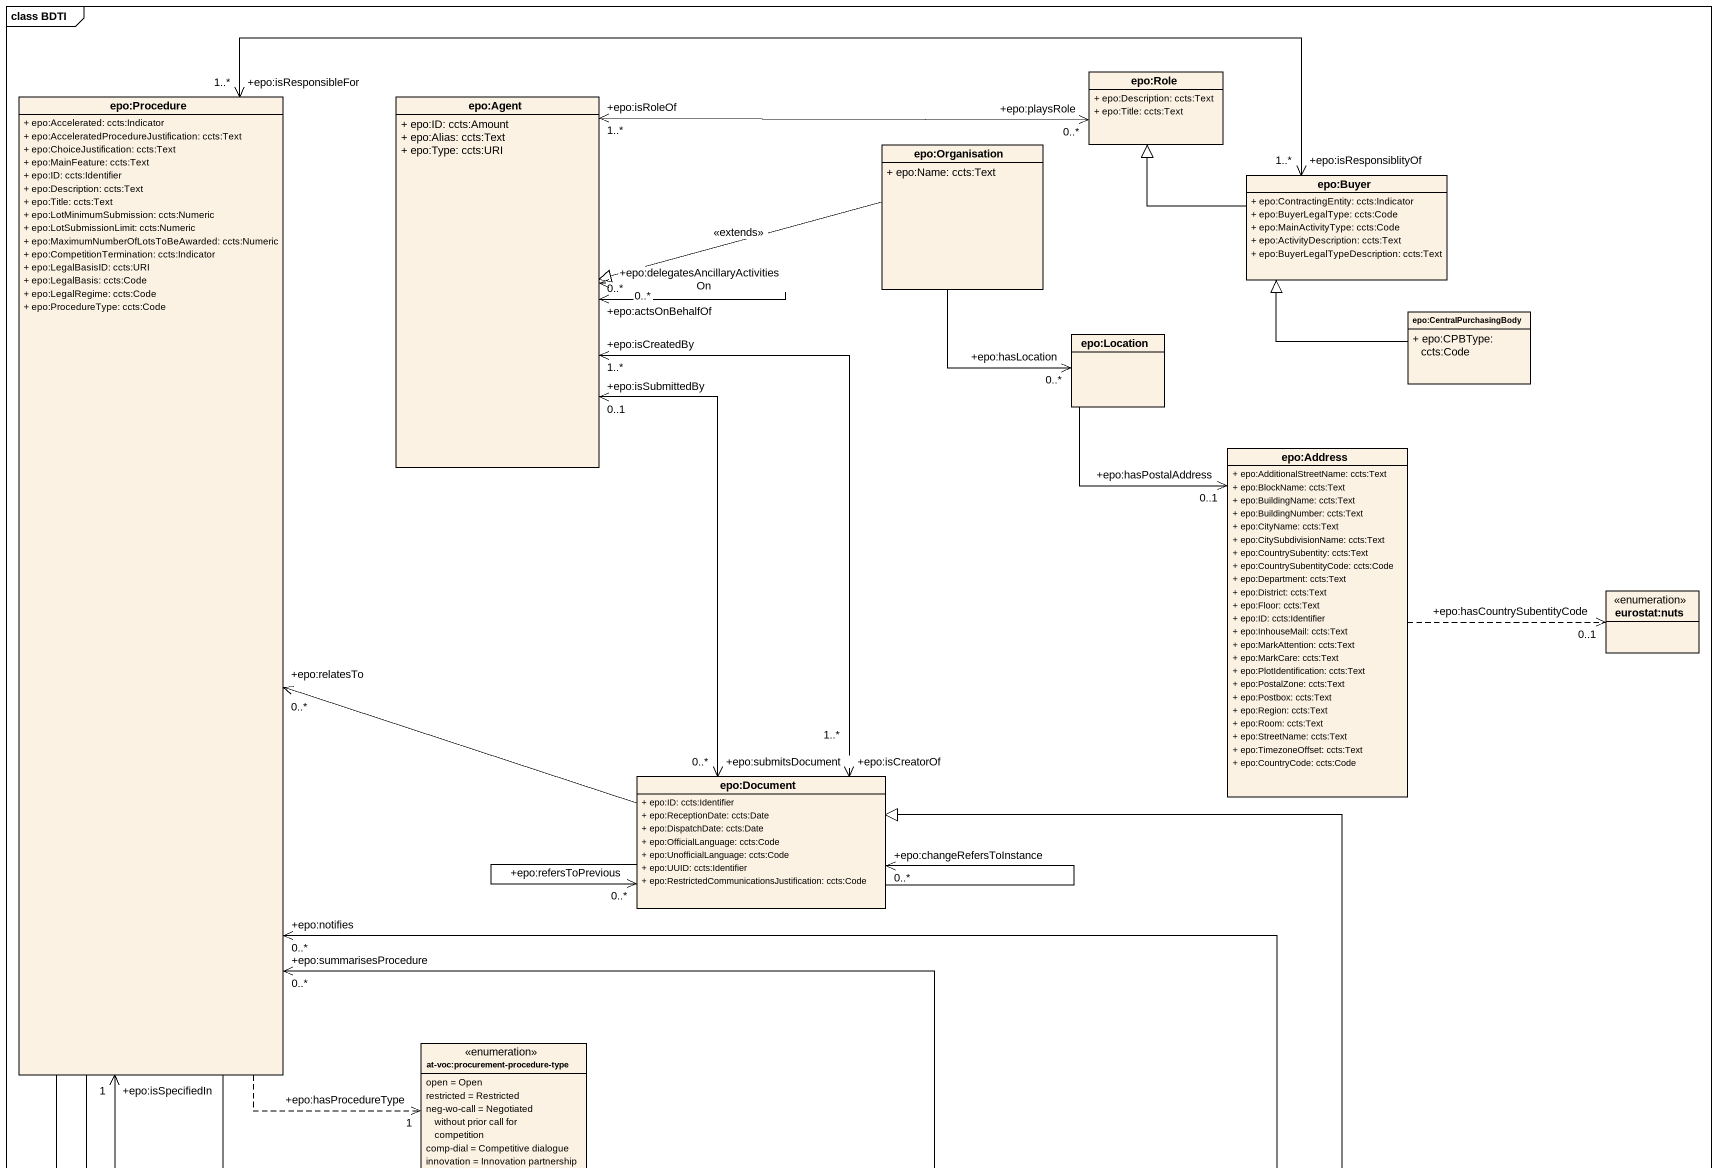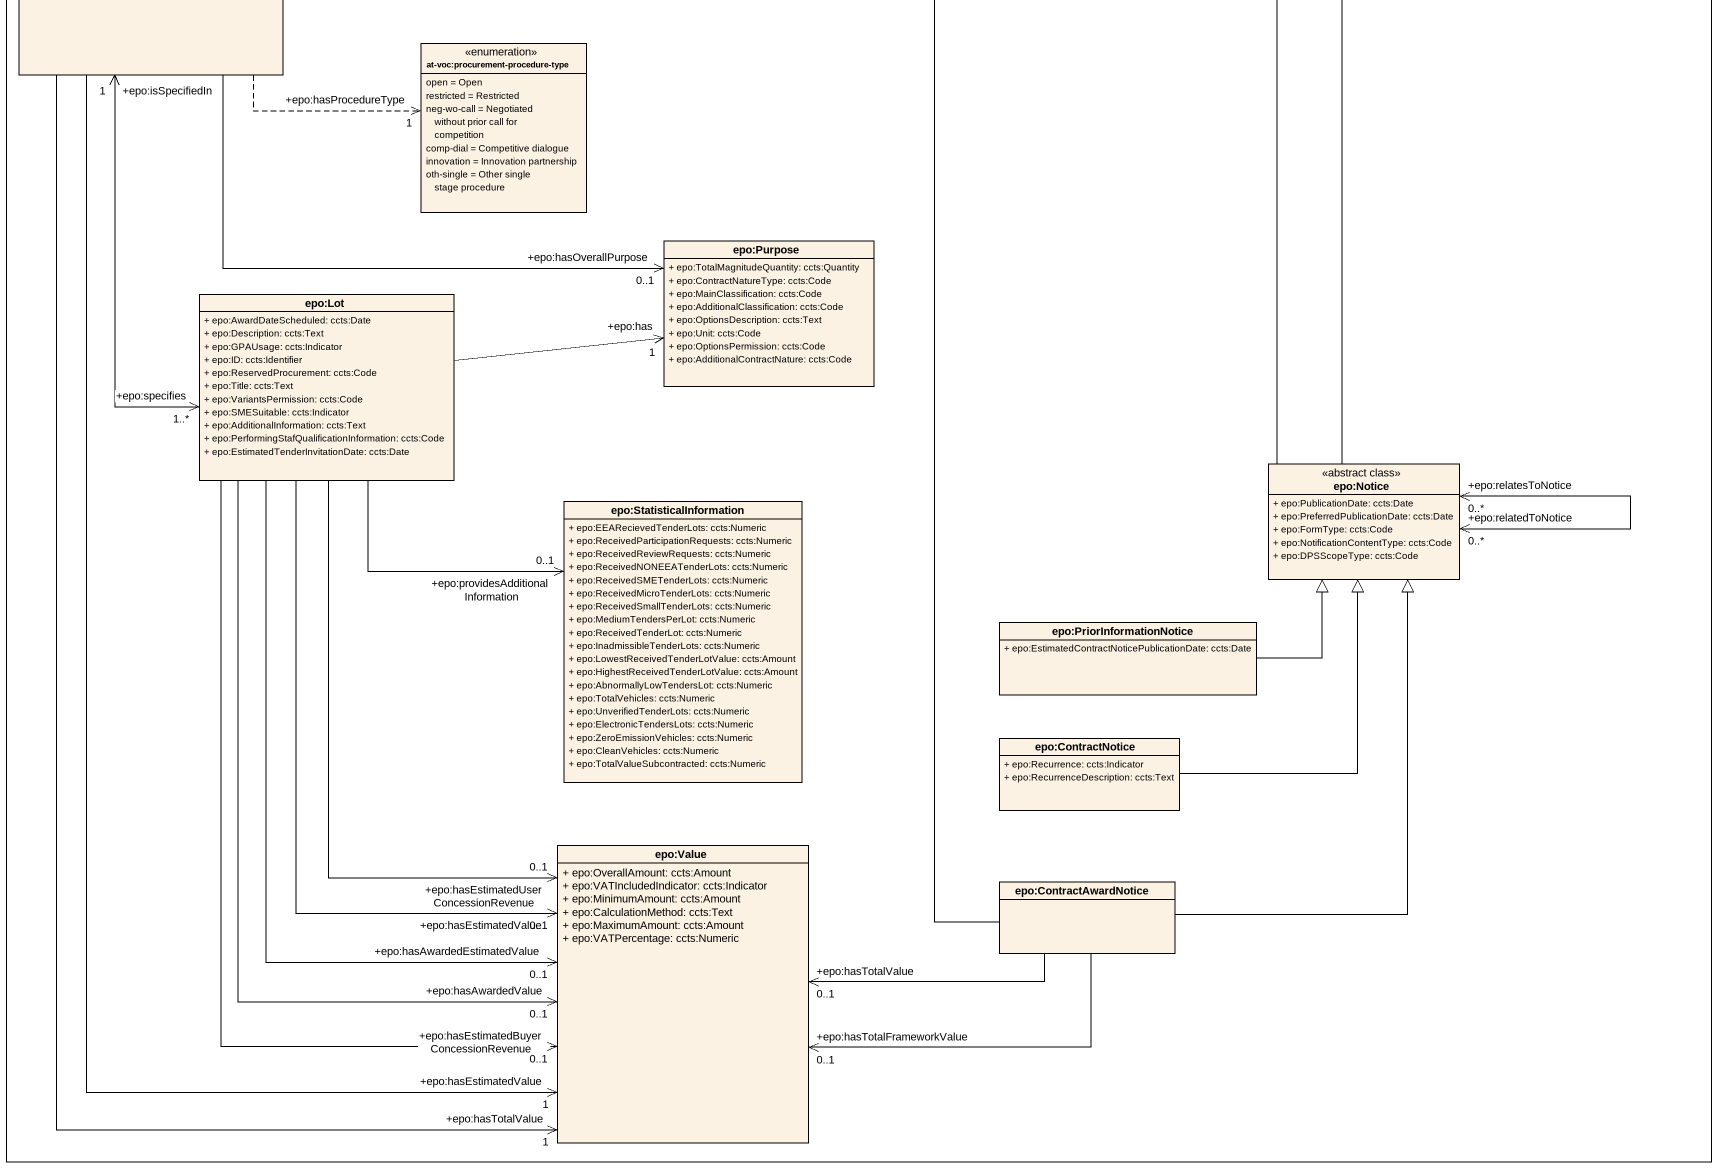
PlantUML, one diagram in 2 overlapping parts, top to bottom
@startuml
mainframe class BDTI
hide circle
hide empty members
skinparam classAttributeIconSize 0
class "epo:Procedure" as epo_Procedure {
  + epo:Accelerated: ccts:Indicator
  + epo:AcceleratedProcedureJustification: ccts:Text
  + epo:ChoiceJustification: ccts:Text
  + epo:MainFeature: ccts:Text
  + epo:ID: ccts:Identifier
  + epo:Description: ccts:Text
  + epo:Title: ccts:Text
  + epo:LotMinimumSubmission: ccts:Numeric
  + epo:LotSubmissionLimit: ccts:Numeric
  + epo:MaximumNumberOfLotsToBeAwarded: ccts:Numeric
  + epo:CompetitionTermination: ccts:Indicator
  + epo:LegalBasisID: ccts:URI
  + epo:LegalBasis: ccts:Code
  + epo:LegalRegime: ccts:Code
  + epo:ProcedureType: ccts:Code
}
class "epo:Agent" as epo_Agent {
  + epo:ID: ccts:Amount
  + epo:Alias: ccts:Text
  + epo:Type: ccts:URI
}
class "epo:Role" as epo_Role {
  + epo:Description: ccts:Text
  + epo:Title: ccts:Text
}
class "epo:Organisation" as epo_Organisation {
  + epo:Name: ccts:Text
}
class "epo:Buyer" as epo_Buyer {
  + epo:ContractingEntity: ccts:Indicator
  + epo:BuyerLegalType: ccts:Code
  + epo:MainActivityType: ccts:Code
  + epo:ActivityDescription: ccts:Text
  + epo:BuyerLegalTypeDescription: ccts:Text
}
class "epo:Location" as epo_Location
class "epo:CentralPurchasingBody" as epo_CentralPurchasingBody {
  + epo:CPBType: ccts:Code
}
class "epo:Address" as epo_Address {
  + epo:AdditionalStreetName: ccts:Text
  + epo:BlockName: ccts:Text
  + epo:BuildingName: ccts:Text
  + epo:BuildingNumber: ccts:Text
  + epo:CityName: ccts:Text
  + epo:CitySubdivisionName: ccts:Text
  + epo:CountrySubentity: ccts:Text
  + epo:CountrySubentityCode: ccts:Code
  + epo:Department: ccts:Text
  + epo:District: ccts:Text
  + epo:Floor: ccts:Text
  + epo:ID: ccts:Identifier
  + epo:InhouseMail: ccts:Text
  + epo:MarkAttention: ccts:Text
  + epo:MarkCare: ccts:Text
  + epo:PlotIdentification: ccts:Text
  + epo:PostalZone: ccts:Text
  + epo:Postbox: ccts:Text
  + epo:Region: ccts:Text
  + epo:Room: ccts:Text
  + epo:StreetName: ccts:Text
  + epo:TimezoneOffset: ccts:Text
  + epo:CountryCode: ccts:Code
}
enum "eurostat:nuts" as eurostat_nuts
class "epo:Document" as epo_Document {
  + epo:ID: ccts:Identifier
  + epo:ReceptionDate: ccts:Date
  + epo:DispatchDate: ccts:Date
  + epo:OfficialLanguage: ccts:Code
  + epo:UnofficialLanguage: ccts:Code
  + epo:UUID: ccts:Identifier
  + epo:RestrictedCommunicationsJustification: ccts:Code
}
enum "at-voc:procurement-procedure-type" as at_voc_procurement {
  open = Open
  restricted = Restricted
  neg-wo-call = Negotiated without prior call for competition
  comp-dial = Competitive dialogue
  innovation = Innovation partnership
  oth-single = Other single stage procedure
}
class "epo:Purpose" as epo_Purpose {
  + epo:TotalMagnitudeQuantity: ccts:Quantity
  + epo:ContractNatureType: ccts:Code
  + epo:MainClassification: ccts:Code
  + epo:AdditionalClassification: ccts:Code
  + epo:OptionsDescription: ccts:Text
  + epo:Unit: ccts:Code
  + epo:OptionsPermission: ccts:Code
  + epo:AdditionalContractNature: ccts:Code
}
class "epo:Lot" as epo_Lot {
  + epo:AwardDateScheduled: ccts:Date
  + epo:Description: ccts:Text
  + epo:GPAUsage: ccts:Indicator
  + epo:ID: ccts:Identifier
  + epo:ReservedProcurement: ccts:Code
  + epo:Title: ccts:Text
  + epo:VariantsPermission: ccts:Code
  + epo:SMESuitable: ccts:Indicator
  + epo:AdditionalInformation: ccts:Text
  + epo:PerformingStafQualificationInformation: ccts:Code
  + epo:EstimatedTenderInvitationDate: ccts:Date
}
class "epo:Notice" as epo_Notice <<abstract class>> {
  + epo:PublicationDate: ccts:Date
  + epo:PreferredPublicationDate: ccts:Date
  + epo:FormType: ccts:Code
  + epo:NotificationContentType: ccts:Code
  + epo:DPSScopeType: ccts:Code
}
class "epo:StatisticalInformation" as epo_StatisticalInformation {
  + epo:EEARecievedTenderLots: ccts:Numeric
  + epo:ReceivedParticipationRequests: ccts:Numeric
  + epo:ReceivedReviewRequests: ccts:Numeric
  + epo:ReceivedNONEEATenderLots: ccts:Numeric
  + epo:ReceivedSMETenderLots: ccts:Numeric
  + epo:ReceivedMicroTenderLots: ccts:Numeric
  + epo:ReceivedSmallTenderLots: ccts:Numeric
  + epo:MediumTendersPerLot: ccts:Numeric
  + epo:ReceivedTenderLot: ccts:Numeric
  + epo:InadmissibleTenderLots: ccts:Numeric
  + epo:LowestReceivedTenderLotValue: ccts:Amount
  + epo:HighestReceivedTenderLotValue: ccts:Amount
  + epo:AbnormallyLowTendersLot: ccts:Numeric
  + epo:TotalVehicles: ccts:Numeric
  + epo:UnverifiedTenderLots: ccts:Numeric
  + epo:ElectronicTendersLots: ccts:Numeric
  + epo:ZeroEmissionVehicles: ccts:Numeric
  + epo:CleanVehicles: ccts:Numeric
  + epo:TotalValueSubcontracted: ccts:Numeric
}
class "epo:PriorInformationNotice" as epo_PriorInformationNotice {
  + epo:EstimatedContractNoticePublicationDate: ccts:Date
}
class "epo:ContractNotice" as epo_ContractNotice {
  + epo:Recurrence: ccts:Indicator
  + epo:RecurrenceDescription: ccts:Text
}
class "epo:Value" as epo_Value {
  + epo:OverallAmount: ccts:Amount
  + epo:VATIncludedIndicator: ccts:Indicator
  + epo:MinimumAmount: ccts:Amount
  + epo:CalculationMethod: ccts:Text
  + epo:MaximumAmount: ccts:Amount
  + epo:VATPercentage: ccts:Numeric
}
class "epo:ContractAwardNotice" as epo_ContractAwardNotice
epo_Procedure "+epo:isResponsibleFor\n1..*" <-right-> "+epo:isResponsiblityOf\n1..*" epo_Buyer
epo_Procedure ..> "+epo:hasProcedureType\n1" at_voc_procurement
epo_Procedure --> "+epo:hasOverallPurpose\n0..1" epo_Purpose
epo_Procedure "+epo:isSpecifiedIn\n1" <--> "+epo:specifies\n1..*" epo_Lot
epo_Procedure --> "+epo:hasTotalValue\n1" epo_Value
epo_Procedure --> "+epo:hasEstimatedValue\n1" epo_Value
epo_Agent "+epo:actsOnBehalfOf\n0..*" <--> "+epo:delegatesAncillaryActivitiesOn\n0..*" epo_Agent
epo_Agent "+epo:isRoleOf\n1..*" <-right-> "+epo:playsRole\n0..*" epo_Role
epo_Agent "+epo:isCreatedBy\n1..*" <--> "+epo:isCreatorOf\n1..*" epo_Document
epo_Organisation -left-|> epo_Agent : <<extends>>
epo_Organisation --> "+epo:hasLocation\n0..*" epo_Location
epo_Buyer -up-|> epo_Role
epo_Location --> "+epo:hasPostalAddress\n0..1" epo_Address
epo_CentralPurchasingBody -up-|> epo_Buyer
epo_Address .right.> "+epo:hasCountrySubentityCode\n0..1" eurostat_nuts
epo_Document -left-> "+epo:relatesTo\n0..*" epo_Procedure
epo_Document "+epo:submitsDocument\n0..*" <-up-> "+epo:isSubmittedBy\n0..1" epo_Agent
epo_Document --> "+epo:refersToPrevious\n0..*" epo_Document
epo_Document --> "+epo:changeRefersToInstance\n0..*" epo_Document
epo_Lot -right-> "+epo:has\n1" epo_Purpose
epo_Lot --> "+epo:providesAdditionalInformation\n0..1" epo_StatisticalInformation
epo_Lot --> "+epo:hasAwardedValue\n0..1" epo_Value
epo_Lot --> "+epo:hasEstimatedBuyerConcessionRevenue\n0..1" epo_Value
epo_Lot --> "+epo:hasEstimatedUserConcessionRevenue\n0..1" epo_Value
epo_Lot --> "+epo:hasEstimatedValue\n0..1" epo_Value
epo_Lot --> "+epo:hasAwardedEstimatedValue\n0..1" epo_Value
epo_Notice -up-> "+epo:notifies\n0..*" epo_Procedure
epo_Notice -up-|> epo_Document
epo_Notice "+epo:relatedToNotice\n0..*" <--> "+epo:relatesToNotice\n0..*" epo_Notice
epo_PriorInformationNotice -right-|> epo_Notice
epo_ContractNotice -up-|> epo_Notice
epo_ContractAwardNotice -up-> "+epo:summarisesProcedure\n0..*" epo_Procedure
epo_ContractAwardNotice -up-|> epo_Notice
epo_ContractAwardNotice -left-> "+epo:hasTotalValue\n0..1" epo_Value
epo_ContractAwardNotice -left-> "+epo:hasTotalFrameworkValue\n0..1" epo_Value
@enduml
